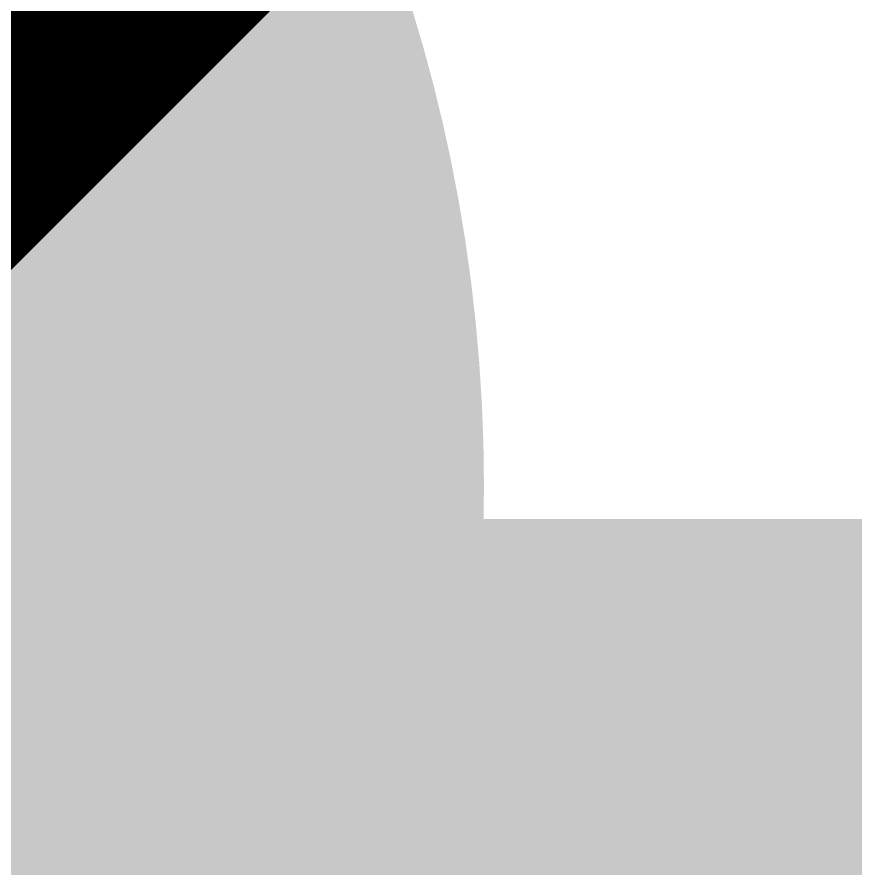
# Model space of a CAD drawing. Header units: inches. Extents: x 22 to 371, y 55 to 284.
# Drawn here: x 71.3776 to 71.5866, y 176.3347 to 176.5469 of the extents above; entities that cross this region are included whole.
import ezdxf

# ---------------------------------------------------------------- set-up
doc = ezdxf.new("R2010")
doc.units = ezdxf.units.IN
for name, color, linetype in [('Bottom Layer', 5, 'Continuous'), ('Bottom Solder', 6, 'Continuous'), ('Layer 1', 16, 'Continuous'), ('Layer 2', 76, 'Continuous'), ('Top Layer', 1, 'Continuous'), ('Top Solder', 216, 'Continuous')]:
    doc.layers.add(name, color=color, linetype=linetype)

# ---------------------------------------------------------------- blocks, each defined once
blk = doc.blocks.new('SOT_23_370')
at = {"layer": 'Top Solder'}
blk.add_hatch(color=216, dxfattribs=at).paths.add_polyline_path([(-1.46159, -0.4384), (-0.43839, -0.4384), (-0.43839, -1.5616), (-1.46159, -1.5616)])

msp = doc.modelspace()

# ---------------------------------------------------------------- hatches: boundary and pattern name
at = {"layer": 'Bottom Layer'}
h = msp.add_hatch(color=5, dxfattribs=at)
edge = h.paths.add_edge_path()
edge.add_arc((71.09231, 176.42991), 0.3, 0, 360)
at = {"layer": 'Bottom Solder'}
h = msp.add_hatch(color=6, dxfattribs=at)
edge = h.paths.add_edge_path()
edge.add_arc((71.09231, 176.42991), 0.4016, 0, 360)
at = {"layer": 'Layer 1'}
h = msp.add_hatch(color=16, dxfattribs=at)
edge = h.paths.add_edge_path()
edge.add_arc((71.09231, 176.42991), 0.3, 0, 360)
at = {"layer": 'Layer 2'}
h = msp.add_hatch(color=76, dxfattribs=at)
edge = h.paths.add_edge_path()
edge.add_arc((71.09231, 176.42991), 0.3, 0, 360)
at = {"layer": 'Top Layer'}
h = msp.add_hatch(color=1, dxfattribs=at)
edge = h.paths.add_edge_path()
edge.add_arc((71.09231, 176.42991), 0.3, 0, 360)
at = {"layer": 'Top Solder'}
h = msp.add_hatch(color=216, dxfattribs=at)
edge = h.paths.add_edge_path()
edge.add_arc((71.09231, 176.42991), 0.4016, 0, 360)

# ---------------------------------------------------------------- linework, layer by layer
at = {"layer": 'Bottom Layer'}
msp.add_lwpolyline([(71.19647, 176.42991, 0.1778, 0.1778, 0), (71.40757, 176.64101, 0.1778, 0.1778, 0)], format="xyseb", dxfattribs=at)

# ---------------------------------------------------------------- block references
at = {"rotation": 90}
msp.add_blockref('SOT_23_370', (70.49505, 176.86019), dxfattribs=at)

doc.saveas('drawing.dxf')
